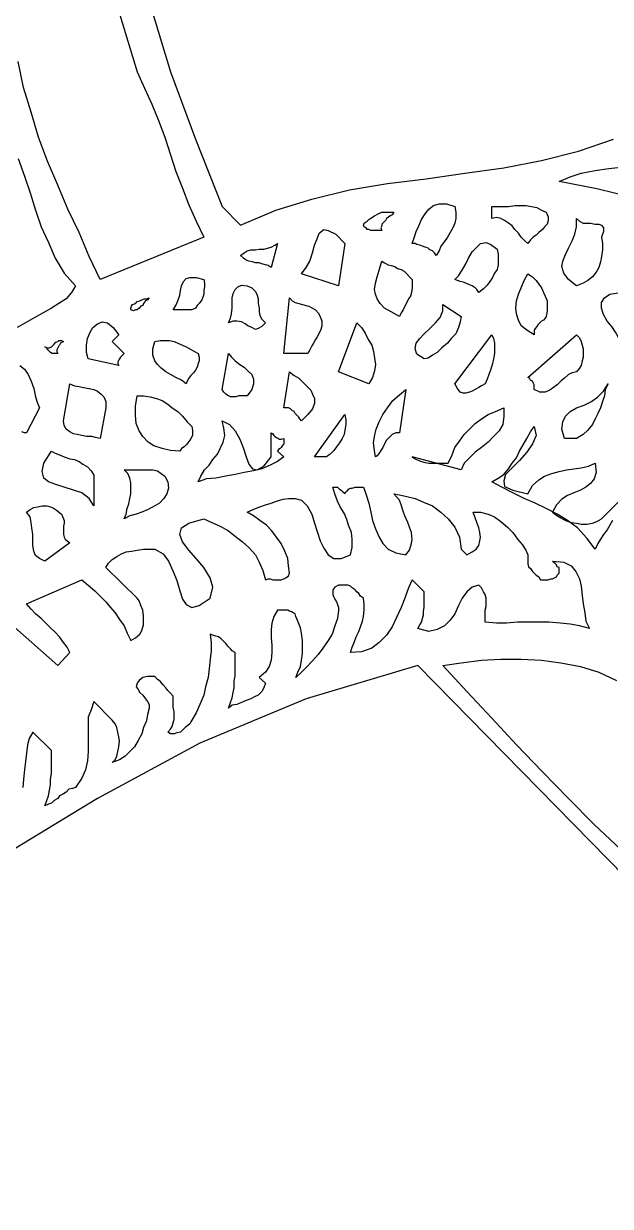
# Model space of a CAD drawing. Extents: x 0.04 to 7.22, y 0.03 to 7.73.
# Drawn here: x 3.261 to 3.897, y 1.764 to 3.045 of the extents above; entities that cross this region are included whole.
import ezdxf

# ---------------------------------------------------------------- set-up
doc = ezdxf.new("R2010")
doc.units = 0
doc.layers.add('1', color=7, linetype='Continuous')

msp = doc.modelspace()

# ---------------------------------------------------------------- linework, layer by layer
for points in [[(3.397, 3.069), (3.42, 2.993), (3.447, 2.92), (3.476, 2.847), (3.496, 2.827), (3.534, 2.843), (3.573, 2.855), (3.614, 2.865), (3.655, 2.872), (3.697, 2.877), (3.739, 2.883), (3.781, 2.889), (3.822, 2.897), (3.862, 2.907), (3.9, 2.92)], [(3.937, 1.742), (3.951, 1.771), (3.963, 1.801), (3.973, 1.831), (3.982, 1.862), (3.989, 1.894), (3.995, 1.927), (4, 1.959), (4.003, 1.992), (4.006, 2.026), (3.688, 2.35), (3.567, 2.314), (3.452, 2.266), (3.341, 2.206), (3.232, 2.14), (3.125, 2.07), (3.019, 2), (2.911, 1.932), (2.801, 1.869), (2.688, 1.816), (2.569, 1.774), (2.5, 1.767), (2.428, 1.762)]]:
    msp.add_lwpolyline(points)
at = {"layer": '1'}
for points in [[(3.355, 3.088), (3.384, 2.993), (3.392, 2.975), (3.4, 2.958), (3.407, 2.94), (3.414, 2.922), (3.42, 2.903), (3.426, 2.885), (3.433, 2.867), (3.44, 2.849), (3.448, 2.831), (3.456, 2.814), (3.344, 2.768), (3.332, 2.793), (3.321, 2.819), (3.309, 2.844), (3.298, 2.87), (3.287, 2.896), (3.277, 2.922), (3.269, 2.949), (3.261, 2.976), (3.255, 3.004)], [(3.255, 2.899), (3.262, 2.88), (3.268, 2.862), (3.274, 2.843), (3.28, 2.825), (3.288, 2.808), (3.295, 2.791), (3.305, 2.775), (3.317, 2.761), (3.313, 2.754), (3.307, 2.747), (3.299, 2.742), (3.291, 2.737), (3.282, 2.732), (3.273, 2.727), (3.263, 2.721), (3.254, 2.716)], [(3.923, 2.856), (3.882, 2.866), (3.841, 2.874), (3.853, 2.879), (3.865, 2.883), (3.88, 2.886), (3.895, 2.888), (3.911, 2.89)], [(3.728, 2.847), (3.729, 2.841), (3.729, 2.834), (3.728, 2.829), (3.726, 2.824), (3.723, 2.819), (3.72, 2.814), (3.717, 2.809), (3.713, 2.804), (3.711, 2.799), (3.708, 2.794), (3.706, 2.797), (3.704, 2.799), (3.701, 2.8), (3.699, 2.802), (3.696, 2.803), (3.693, 2.804), (3.69, 2.805), (3.687, 2.806), (3.685, 2.807), (3.682, 2.807), (3.684, 2.813), (3.686, 2.82), (3.689, 2.826), (3.692, 2.833), (3.696, 2.839), (3.7, 2.844), (3.705, 2.848), (3.711, 2.85), (3.719, 2.85), (3.728, 2.847)], [(3.827, 2.841), (3.829, 2.836), (3.829, 2.832), (3.828, 2.828), (3.825, 2.825), (3.823, 2.822), (3.819, 2.819), (3.816, 2.816), (3.813, 2.814), (3.81, 2.811), (3.807, 2.807), (3.804, 2.81), (3.8, 2.814), (3.797, 2.818), (3.793, 2.822), (3.79, 2.826), (3.786, 2.829), (3.782, 2.832), (3.778, 2.834), (3.773, 2.835), (3.768, 2.834), (3.768, 2.847), (3.774, 2.847), (3.78, 2.847), (3.786, 2.847), (3.793, 2.848), (3.799, 2.848), (3.805, 2.848), (3.811, 2.847), (3.817, 2.846), (3.822, 2.843), (3.827, 2.841)], [(3.662, 2.841), (3.66, 2.838), (3.658, 2.837), (3.656, 2.835), (3.654, 2.834), (3.653, 2.832), (3.651, 2.83), (3.649, 2.828), (3.649, 2.826), (3.648, 2.824), (3.649, 2.821), (3.646, 2.821), (3.643, 2.821), (3.64, 2.821), (3.637, 2.821), (3.635, 2.822), (3.633, 2.822), (3.632, 2.824), (3.63, 2.825), (3.629, 2.827), (3.63, 2.829), (3.633, 2.831), (3.635, 2.833), (3.638, 2.835), (3.641, 2.837), (3.645, 2.839), (3.649, 2.841), (3.653, 2.841), (3.658, 2.841), (3.662, 2.841)], [(3.887, 2.814), (3.888, 2.807), (3.888, 2.8), (3.887, 2.793), (3.886, 2.787), (3.884, 2.781), (3.881, 2.776), (3.877, 2.771), (3.872, 2.767), (3.867, 2.764), (3.86, 2.761), (3.851, 2.768), (3.846, 2.775), (3.844, 2.782), (3.845, 2.788), (3.848, 2.795), (3.851, 2.802), (3.855, 2.81), (3.858, 2.817), (3.86, 2.825), (3.86, 2.834), (3.863, 2.831), (3.867, 2.829), (3.871, 2.829), (3.875, 2.829), (3.88, 2.828), (3.884, 2.828), (3.887, 2.827), (3.889, 2.824), (3.889, 2.82), (3.887, 2.814)], [(3.609, 2.807), (3.602, 2.761), (3.562, 2.774), (3.567, 2.781), (3.571, 2.788), (3.574, 2.797), (3.576, 2.805), (3.579, 2.812), (3.581, 2.818), (3.586, 2.822), (3.591, 2.821), (3.599, 2.817), (3.609, 2.807)], [(3.529, 2.781), (3.526, 2.783), (3.523, 2.784), (3.519, 2.785), (3.516, 2.786), (3.512, 2.786), (3.509, 2.787), (3.505, 2.788), (3.502, 2.789), (3.499, 2.791), (3.496, 2.794), (3.5, 2.797), (3.503, 2.799), (3.507, 2.8), (3.512, 2.8), (3.516, 2.801), (3.521, 2.801), (3.525, 2.802), (3.529, 2.803), (3.533, 2.805), (3.536, 2.807), (3.529, 2.781)], [(3.774, 2.801), (3.775, 2.795), (3.775, 2.79), (3.775, 2.784), (3.774, 2.779), (3.771, 2.775), (3.769, 2.77), (3.766, 2.766), (3.763, 2.762), (3.759, 2.758), (3.754, 2.754), (3.752, 2.757), (3.75, 2.759), (3.747, 2.761), (3.745, 2.762), (3.742, 2.763), (3.74, 2.764), (3.737, 2.765), (3.734, 2.766), (3.731, 2.767), (3.728, 2.768), (3.732, 2.772), (3.736, 2.778), (3.74, 2.785), (3.743, 2.791), (3.747, 2.798), (3.752, 2.803), (3.756, 2.807), (3.762, 2.808), (3.767, 2.806), (3.774, 2.801)], [(3.682, 2.768), (3.682, 2.763), (3.682, 2.759), (3.681, 2.754), (3.68, 2.75), (3.678, 2.747), (3.676, 2.743), (3.674, 2.739), (3.672, 2.735), (3.67, 2.732), (3.668, 2.728), (3.659, 2.733), (3.652, 2.737), (3.647, 2.742), (3.644, 2.747), (3.642, 2.752), (3.641, 2.757), (3.642, 2.764), (3.644, 2.771), (3.646, 2.778), (3.649, 2.788), (3.652, 2.786), (3.656, 2.784), (3.659, 2.783), (3.663, 2.782), (3.666, 2.78), (3.67, 2.779), (3.673, 2.777), (3.676, 2.774), (3.679, 2.771), (3.682, 2.768)], [(3.456, 2.768), (3.457, 2.764), (3.457, 2.76), (3.456, 2.756), (3.456, 2.752), (3.455, 2.749), (3.454, 2.746), (3.451, 2.742), (3.449, 2.74), (3.447, 2.737), (3.443, 2.735), (3.423, 2.735), (3.426, 2.74), (3.428, 2.745), (3.43, 2.751), (3.431, 2.756), (3.432, 2.761), (3.434, 2.766), (3.437, 2.769), (3.441, 2.77), (3.448, 2.77), (3.456, 2.768)], [(3.827, 2.728), (3.826, 2.726), (3.824, 2.724), (3.822, 2.723), (3.82, 2.721), (3.818, 2.719), (3.817, 2.717), (3.815, 2.715), (3.814, 2.713), (3.814, 2.711), (3.814, 2.708), (3.806, 2.713), (3.8, 2.718), (3.797, 2.724), (3.795, 2.731), (3.794, 2.737), (3.795, 2.745), (3.797, 2.752), (3.8, 2.759), (3.803, 2.767), (3.807, 2.774), (3.812, 2.771), (3.816, 2.767), (3.819, 2.763), (3.822, 2.759), (3.824, 2.754), (3.826, 2.75), (3.828, 2.745), (3.828, 2.739), (3.828, 2.734), (3.827, 2.728)], [(3.523, 2.721), (3.519, 2.717), (3.515, 2.715), (3.512, 2.714), (3.508, 2.716), (3.504, 2.718), (3.501, 2.72), (3.497, 2.722), (3.492, 2.723), (3.488, 2.723), (3.483, 2.721), (3.485, 2.726), (3.486, 2.731), (3.487, 2.737), (3.487, 2.742), (3.487, 2.748), (3.488, 2.753), (3.49, 2.757), (3.493, 2.76), (3.497, 2.762), (3.503, 2.761), (3.508, 2.759), (3.512, 2.755), (3.514, 2.751), (3.515, 2.747), (3.515, 2.742), (3.516, 2.737), (3.516, 2.733), (3.517, 2.729), (3.519, 2.725), (3.523, 2.721)], [(3.913, 2.708), (3.907, 2.701), (3.905, 2.706), (3.902, 2.711), (3.898, 2.717), (3.893, 2.723), (3.889, 2.73), (3.887, 2.737), (3.887, 2.743), (3.89, 2.748), (3.896, 2.752), (3.907, 2.754), (3.912, 2.752), (3.916, 2.748), (3.919, 2.743), (3.92, 2.738), (3.921, 2.733), (3.921, 2.727), (3.92, 2.722), (3.918, 2.717), (3.916, 2.712), (3.913, 2.708)], [(3.397, 2.748), (3.395, 2.746), (3.393, 2.745), (3.391, 2.742), (3.39, 2.74), (3.388, 2.739), (3.386, 2.737), (3.384, 2.735), (3.382, 2.735), (3.38, 2.734), (3.377, 2.735), (3.377, 2.737), (3.378, 2.739), (3.379, 2.741), (3.382, 2.742), (3.384, 2.744), (3.387, 2.745), (3.389, 2.746), (3.392, 2.747), (3.394, 2.747), (3.397, 2.748)], [(3.582, 2.728), (3.584, 2.723), (3.584, 2.718), (3.583, 2.714), (3.581, 2.71), (3.579, 2.706), (3.577, 2.703), (3.575, 2.699), (3.573, 2.696), (3.571, 2.692), (3.569, 2.688), (3.543, 2.688), (3.549, 2.748), (3.552, 2.745), (3.555, 2.743), (3.559, 2.742), (3.563, 2.741), (3.567, 2.74), (3.57, 2.739), (3.574, 2.737), (3.577, 2.735), (3.58, 2.732), (3.582, 2.728)], [(3.735, 2.728), (3.734, 2.722), (3.732, 2.716), (3.729, 2.709), (3.724, 2.704), (3.72, 2.699), (3.714, 2.694), (3.709, 2.689), (3.704, 2.686), (3.699, 2.683), (3.695, 2.682), (3.687, 2.687), (3.685, 2.693), (3.686, 2.699), (3.69, 2.704), (3.695, 2.709), (3.701, 2.715), (3.707, 2.721), (3.712, 2.727), (3.715, 2.734), (3.715, 2.741), (3.735, 2.728)], [(3.364, 2.708), (3.357, 2.701), (3.37, 2.688), (3.369, 2.687), (3.367, 2.685), (3.366, 2.684), (3.365, 2.682), (3.364, 2.681), (3.363, 2.679), (3.363, 2.677), (3.364, 2.675), (3.331, 2.682), (3.329, 2.689), (3.329, 2.697), (3.33, 2.704), (3.333, 2.711), (3.336, 2.716), (3.341, 2.72), (3.346, 2.722), (3.352, 2.721), (3.358, 2.716), (3.364, 2.708)], [(3.635, 2.655), (3.602, 2.668), (3.622, 2.721), (3.627, 2.716), (3.631, 2.71), (3.634, 2.703), (3.638, 2.697), (3.64, 2.69), (3.641, 2.683), (3.642, 2.676), (3.641, 2.669), (3.639, 2.662), (3.635, 2.655)], [(3.304, 2.701), (3.303, 2.7), (3.301, 2.699), (3.3, 2.697), (3.299, 2.696), (3.298, 2.694), (3.297, 2.692), (3.297, 2.69), (3.298, 2.688), (3.295, 2.688), (3.293, 2.688), (3.292, 2.688), (3.29, 2.689), (3.288, 2.691), (3.287, 2.692), (3.286, 2.694), (3.284, 2.695), (3.287, 2.694), (3.289, 2.694), (3.291, 2.695), (3.293, 2.697), (3.294, 2.698), (3.296, 2.7), (3.298, 2.701), (3.299, 2.702), (3.302, 2.702), (3.304, 2.701)], [(3.45, 2.688), (3.451, 2.684), (3.451, 2.68), (3.45, 2.677), (3.449, 2.673), (3.447, 2.67), (3.445, 2.667), (3.442, 2.664), (3.44, 2.661), (3.438, 2.658), (3.437, 2.655), (3.432, 2.659), (3.426, 2.662), (3.42, 2.665), (3.415, 2.668), (3.41, 2.672), (3.406, 2.676), (3.403, 2.68), (3.401, 2.686), (3.401, 2.693), (3.403, 2.701), (3.409, 2.702), (3.414, 2.702), (3.419, 2.702), (3.424, 2.701), (3.428, 2.699), (3.433, 2.697), (3.437, 2.695), (3.441, 2.693), (3.446, 2.69), (3.45, 2.688)], [(3.761, 2.655), (3.757, 2.653), (3.754, 2.651), (3.75, 2.649), (3.747, 2.647), (3.744, 2.646), (3.74, 2.645), (3.737, 2.645), (3.734, 2.646), (3.731, 2.65), (3.728, 2.655), (3.768, 2.708), (3.77, 2.704), (3.771, 2.699), (3.771, 2.694), (3.771, 2.688), (3.77, 2.682), (3.769, 2.677), (3.767, 2.671), (3.765, 2.665), (3.763, 2.66), (3.761, 2.655)], [(3.86, 2.668), (3.855, 2.667), (3.851, 2.665), (3.847, 2.661), (3.843, 2.658), (3.839, 2.654), (3.835, 2.651), (3.831, 2.648), (3.826, 2.646), (3.82, 2.646), (3.814, 2.649), (3.814, 2.651), (3.814, 2.653), (3.814, 2.654), (3.813, 2.656), (3.812, 2.658), (3.81, 2.659), (3.809, 2.661), (3.807, 2.662), (3.86, 2.708), (3.863, 2.705), (3.865, 2.701), (3.866, 2.697), (3.867, 2.693), (3.867, 2.688), (3.867, 2.684), (3.866, 2.68), (3.865, 2.675), (3.863, 2.672), (3.86, 2.668)], [(3.503, 2.642), (3.5, 2.642), (3.497, 2.642), (3.494, 2.642), (3.491, 2.641), (3.488, 2.641), (3.485, 2.641), (3.483, 2.642), (3.48, 2.644), (3.478, 2.646), (3.476, 2.649), (3.483, 2.688), (3.486, 2.684), (3.49, 2.68), (3.495, 2.676), (3.5, 2.673), (3.504, 2.669), (3.508, 2.665), (3.51, 2.66), (3.51, 2.655), (3.508, 2.649), (3.503, 2.642)], [(3.257, 2.675), (3.262, 2.671), (3.266, 2.665), (3.269, 2.658), (3.272, 2.65), (3.274, 2.641), (3.276, 2.634), (3.278, 2.629)], [(3.569, 2.622), (3.562, 2.615), (3.56, 2.617), (3.559, 2.619), (3.557, 2.621), (3.555, 2.623), (3.554, 2.625), (3.552, 2.626), (3.55, 2.628), (3.548, 2.629), (3.545, 2.629), (3.543, 2.629), (3.549, 2.668), (3.554, 2.664), (3.559, 2.661), (3.564, 2.656), (3.568, 2.652), (3.572, 2.648), (3.574, 2.644), (3.576, 2.639), (3.576, 2.634), (3.574, 2.628), (3.569, 2.622)], [(3.35, 2.629), (3.344, 2.596), (3.339, 2.597), (3.335, 2.598), (3.329, 2.598), (3.324, 2.599), (3.319, 2.6), (3.315, 2.601), (3.311, 2.603), (3.307, 2.606), (3.305, 2.61), (3.304, 2.615), (3.311, 2.655), (3.316, 2.653), (3.321, 2.652), (3.326, 2.651), (3.332, 2.65), (3.337, 2.649), (3.341, 2.647), (3.345, 2.644), (3.348, 2.641), (3.35, 2.636), (3.35, 2.629)], [(3.86, 2.596), (3.847, 2.596), (3.844, 2.606), (3.845, 2.614), (3.848, 2.62), (3.853, 2.625), (3.86, 2.629), (3.868, 2.632), (3.876, 2.636), (3.883, 2.641), (3.889, 2.647), (3.894, 2.655), (3.891, 2.649), (3.89, 2.642), (3.888, 2.636), (3.886, 2.629), (3.883, 2.623), (3.88, 2.617), (3.877, 2.611), (3.872, 2.605), (3.867, 2.6), (3.86, 2.596)], [(3.443, 2.609), (3.444, 2.605), (3.444, 2.602), (3.444, 2.599), (3.442, 2.596), (3.441, 2.594), (3.439, 2.591), (3.437, 2.589), (3.435, 2.587), (3.432, 2.585), (3.43, 2.582), (3.42, 2.583), (3.411, 2.585), (3.402, 2.588), (3.396, 2.592), (3.39, 2.598), (3.386, 2.604), (3.383, 2.612), (3.382, 2.621), (3.382, 2.631), (3.384, 2.642), (3.391, 2.642), (3.398, 2.641), (3.405, 2.639), (3.411, 2.637), (3.417, 2.633), (3.422, 2.629), (3.428, 2.625), (3.433, 2.62), (3.438, 2.614), (3.443, 2.609)], [(3.668, 2.602), (3.664, 2.602), (3.66, 2.6), (3.657, 2.597), (3.654, 2.594), (3.652, 2.59), (3.65, 2.586), (3.648, 2.583), (3.646, 2.58), (3.644, 2.577), (3.642, 2.576), (3.641, 2.583), (3.64, 2.591), (3.641, 2.598), (3.643, 2.606), (3.646, 2.614), (3.65, 2.622), (3.655, 2.629), (3.661, 2.637), (3.668, 2.643), (3.675, 2.649), (3.668, 2.602)], [(3.278, 2.629), (3.264, 2.602), (3.262, 2.602), (3.259, 2.603)], [(3.735, 2.562), (3.682, 2.576), (3.685, 2.574), (3.689, 2.572), (3.692, 2.571), (3.696, 2.57), (3.7, 2.569), (3.704, 2.569), (3.709, 2.569), (3.713, 2.569), (3.717, 2.569), (3.721, 2.569), (3.725, 2.578), (3.728, 2.586), (3.733, 2.593), (3.738, 2.6), (3.744, 2.606), (3.75, 2.612), (3.757, 2.617), (3.764, 2.622), (3.772, 2.625), (3.781, 2.629), (3.781, 2.62), (3.78, 2.611), (3.776, 2.604), (3.77, 2.598), (3.764, 2.592), (3.757, 2.586), (3.75, 2.581), (3.744, 2.575), (3.738, 2.569), (3.735, 2.562)], [(3.529, 2.576), (3.529, 2.602), (3.531, 2.601), (3.532, 2.599), (3.533, 2.598), (3.535, 2.597), (3.537, 2.596), (3.538, 2.595), (3.54, 2.595), (3.543, 2.596), (3.543, 2.593), (3.543, 2.591), (3.543, 2.59), (3.541, 2.588), (3.54, 2.586), (3.539, 2.585), (3.537, 2.584), (3.536, 2.582), (3.543, 2.576), (3.536, 2.571), (3.528, 2.567), (3.519, 2.563), (3.51, 2.561), (3.5, 2.559), (3.49, 2.557), (3.48, 2.555), (3.469, 2.553), (3.459, 2.552), (3.45, 2.549), (3.453, 2.555), (3.457, 2.562), (3.462, 2.567), (3.466, 2.573), (3.471, 2.579), (3.474, 2.585), (3.477, 2.592), (3.479, 2.599), (3.478, 2.607), (3.476, 2.615), (3.484, 2.611), (3.49, 2.604), (3.495, 2.595), (3.499, 2.585), (3.502, 2.576), (3.505, 2.568), (3.509, 2.563), (3.514, 2.562), (3.521, 2.566), (3.529, 2.576)], [(3.589, 2.576), (3.576, 2.576), (3.609, 2.622), (3.61, 2.616), (3.61, 2.611), (3.609, 2.605), (3.608, 2.6), (3.606, 2.596), (3.603, 2.591), (3.6, 2.587), (3.597, 2.583), (3.593, 2.579), (3.589, 2.576)], [(3.899, 2.507), (3.896, 2.502), (3.893, 2.497), (3.889, 2.492), (3.886, 2.487), (3.883, 2.482), (3.88, 2.476), (3.871, 2.488), (3.861, 2.499), (3.85, 2.507), (3.839, 2.514), (3.827, 2.52), (3.815, 2.526), (3.803, 2.531), (3.791, 2.537), (3.779, 2.543), (3.768, 2.549), (3.775, 2.553), (3.781, 2.557), (3.786, 2.563), (3.79, 2.569), (3.795, 2.575), (3.798, 2.582), (3.802, 2.589), (3.806, 2.596), (3.81, 2.603), (3.814, 2.609), (3.816, 2.599), (3.812, 2.59), (3.806, 2.581), (3.798, 2.572), (3.79, 2.564), (3.783, 2.557), (3.781, 2.55), (3.782, 2.544), (3.791, 2.54), (3.807, 2.536)], [(3.337, 2.556), (3.337, 2.523), (3.332, 2.531), (3.324, 2.537), (3.315, 2.54), (3.305, 2.543), (3.296, 2.546), (3.288, 2.549), (3.283, 2.553), (3.281, 2.56), (3.283, 2.569), (3.291, 2.582), (3.295, 2.58), (3.3, 2.578), (3.305, 2.576), (3.311, 2.574), (3.316, 2.573), (3.321, 2.571), (3.325, 2.568), (3.33, 2.565), (3.334, 2.561), (3.337, 2.556)], [(3.417, 2.549), (3.418, 2.542), (3.416, 2.536), (3.413, 2.531), (3.408, 2.526), (3.403, 2.523), (3.396, 2.519), (3.389, 2.516), (3.383, 2.514), (3.376, 2.512), (3.37, 2.509), (3.372, 2.514), (3.373, 2.52), (3.375, 2.525), (3.376, 2.531), (3.377, 2.536), (3.377, 2.542), (3.377, 2.548), (3.376, 2.553), (3.374, 2.558), (3.37, 2.562), (3.375, 2.562), (3.381, 2.562), (3.386, 2.562), (3.391, 2.562), (3.396, 2.562), (3.401, 2.562), (3.406, 2.561), (3.41, 2.558), (3.414, 2.555), (3.417, 2.549)], [(3.807, 2.536), (3.812, 2.545), (3.819, 2.551), (3.825, 2.555), (3.833, 2.558), (3.841, 2.56), (3.849, 2.562), (3.857, 2.563), (3.865, 2.564), (3.873, 2.566), (3.88, 2.569), (3.881, 2.559), (3.879, 2.552), (3.875, 2.547), (3.87, 2.543), (3.864, 2.54), (3.857, 2.537), (3.85, 2.534), (3.844, 2.53), (3.838, 2.524), (3.834, 2.516), (3.838, 2.513), (3.843, 2.51), (3.848, 2.507), (3.854, 2.505), (3.86, 2.504), (3.865, 2.503), (3.871, 2.503), (3.877, 2.504), (3.882, 2.506), (3.887, 2.509), (3.907, 2.529)], [(3.245, 2.397), (3.298, 2.35), (3.311, 2.364), (3.308, 2.37), (3.304, 2.375), (3.3, 2.381), (3.295, 2.386), (3.29, 2.391), (3.285, 2.396), (3.28, 2.401), (3.274, 2.406), (3.269, 2.411), (3.264, 2.417), (3.324, 2.443), (3.331, 2.437), (3.338, 2.431), (3.344, 2.425), (3.35, 2.419), (3.355, 2.413), (3.36, 2.407), (3.365, 2.4), (3.37, 2.393), (3.373, 2.385), (3.377, 2.377), (3.382, 2.38), (3.387, 2.384), (3.389, 2.388), (3.391, 2.394), (3.391, 2.399), (3.391, 2.404), (3.39, 2.41), (3.388, 2.415), (3.386, 2.42), (3.384, 2.423), (3.35, 2.456), (3.353, 2.461), (3.357, 2.465), (3.362, 2.468), (3.367, 2.471), (3.372, 2.473), (3.378, 2.474), (3.384, 2.475), (3.391, 2.476), (3.397, 2.476), (3.403, 2.476), (3.412, 2.471), (3.418, 2.463), (3.423, 2.452), (3.427, 2.442), (3.43, 2.431), (3.433, 2.422), (3.437, 2.416), (3.443, 2.413), (3.451, 2.415), (3.463, 2.423), (3.466, 2.435), (3.463, 2.445), (3.456, 2.456), (3.448, 2.466), (3.44, 2.475), (3.433, 2.484), (3.43, 2.492), (3.432, 2.499), (3.44, 2.504), (3.456, 2.509), (3.465, 2.505), (3.474, 2.501), (3.483, 2.496), (3.49, 2.49), (3.498, 2.484), (3.505, 2.478), (3.512, 2.47), (3.516, 2.462), (3.52, 2.453), (3.523, 2.443), (3.526, 2.444), (3.528, 2.444), (3.531, 2.443), (3.534, 2.443), (3.538, 2.443), (3.54, 2.443), (3.543, 2.444), (3.545, 2.445), (3.548, 2.447), (3.549, 2.45), (3.548, 2.458), (3.547, 2.466), (3.544, 2.474), (3.54, 2.482), (3.535, 2.489), (3.53, 2.496), (3.524, 2.502), (3.517, 2.507), (3.51, 2.512), (3.503, 2.516), (3.507, 2.518), (3.512, 2.52), (3.517, 2.522), (3.523, 2.524), (3.529, 2.526), (3.535, 2.528), (3.542, 2.53), (3.548, 2.531), (3.555, 2.531), (3.562, 2.529), (3.568, 2.523), (3.573, 2.514), (3.576, 2.504), (3.579, 2.495), (3.582, 2.485), (3.586, 2.477), (3.591, 2.47), (3.597, 2.466), (3.605, 2.466), (3.615, 2.47), (3.617, 2.478), (3.617, 2.487), (3.616, 2.494), (3.613, 2.502), (3.611, 2.508), (3.608, 2.515), (3.604, 2.522), (3.601, 2.528), (3.598, 2.536), (3.596, 2.543), (3.598, 2.543), (3.6, 2.543), (3.601, 2.543), (3.603, 2.541), (3.605, 2.54), (3.606, 2.539), (3.608, 2.537), (3.609, 2.536)], [(3.609, 2.536), (3.61, 2.538), (3.612, 2.54), (3.613, 2.541), (3.615, 2.542), (3.617, 2.542), (3.62, 2.543), (3.623, 2.543), (3.626, 2.543), (3.629, 2.543), (3.632, 2.535), (3.635, 2.526), (3.637, 2.516), (3.639, 2.507), (3.642, 2.498), (3.646, 2.489), (3.65, 2.482), (3.656, 2.476), (3.664, 2.472), (3.675, 2.47), (3.679, 2.475), (3.681, 2.482), (3.682, 2.487), (3.681, 2.494), (3.679, 2.5), (3.677, 2.505), (3.674, 2.512), (3.672, 2.517), (3.67, 2.524), (3.668, 2.529), (3.662, 2.536), (3.668, 2.535), (3.676, 2.533), (3.685, 2.531), (3.694, 2.527), (3.704, 2.523), (3.713, 2.516), (3.721, 2.509), (3.728, 2.5), (3.733, 2.489), (3.735, 2.476), (3.741, 2.47), (3.747, 2.473), (3.751, 2.476), (3.754, 2.48), (3.755, 2.485), (3.756, 2.489), (3.755, 2.494), (3.754, 2.499), (3.752, 2.505), (3.75, 2.51), (3.748, 2.516), (3.756, 2.516), (3.764, 2.514), (3.771, 2.511), (3.778, 2.506), (3.785, 2.5), (3.791, 2.494), (3.796, 2.487), (3.801, 2.481), (3.805, 2.475), (3.807, 2.47), (3.807, 2.466), (3.807, 2.463), (3.807, 2.46), (3.808, 2.457), (3.81, 2.455), (3.812, 2.452), (3.814, 2.45), (3.816, 2.448), (3.819, 2.446), (3.821, 2.443), (3.824, 2.443), (3.826, 2.443), (3.829, 2.443), (3.832, 2.444), (3.834, 2.444), (3.836, 2.445), (3.838, 2.446), (3.839, 2.448), (3.841, 2.45), (3.841, 2.452), (3.841, 2.454), (3.841, 2.456), (3.839, 2.457), (3.838, 2.459), (3.837, 2.46), (3.835, 2.462), (3.834, 2.463), (3.846, 2.462), (3.854, 2.458), (3.859, 2.452), (3.863, 2.444), (3.865, 2.436), (3.866, 2.426), (3.867, 2.417), (3.869, 2.407), (3.87, 2.398), (3.874, 2.39), (3.863, 2.393), (3.853, 2.395), (3.842, 2.396), (3.83, 2.397), (3.819, 2.397), (3.807, 2.397), (3.796, 2.397), (3.784, 2.396), (3.773, 2.396), (3.761, 2.397), (3.761, 2.401), (3.761, 2.405), (3.761, 2.41), (3.762, 2.414), (3.762, 2.418), (3.762, 2.423), (3.761, 2.427), (3.759, 2.43), (3.757, 2.434), (3.754, 2.437), (3.747, 2.435), (3.741, 2.43), (3.736, 2.423), (3.732, 2.415), (3.728, 2.406), (3.723, 2.399), (3.717, 2.393), (3.709, 2.389), (3.7, 2.387), (3.688, 2.39), (3.69, 2.394), (3.692, 2.397), (3.693, 2.401), (3.694, 2.405), (3.694, 2.409), (3.695, 2.413), (3.695, 2.417), (3.695, 2.421), (3.695, 2.426), (3.695, 2.43), (3.682, 2.443), (3.678, 2.434), (3.674, 2.423), (3.67, 2.413), (3.665, 2.402), (3.66, 2.392), (3.654, 2.383), (3.646, 2.375), (3.638, 2.369), (3.627, 2.365), (3.615, 2.364), (3.617, 2.37), (3.619, 2.375), (3.621, 2.381), (3.624, 2.387), (3.626, 2.392), (3.628, 2.398), (3.629, 2.403), (3.63, 2.41), (3.63, 2.416), (3.629, 2.423), (3.626, 2.425), (3.624, 2.428), (3.622, 2.43), (3.62, 2.432), (3.617, 2.434), (3.615, 2.436), (3.612, 2.437), (3.609, 2.437), (3.606, 2.437), (3.602, 2.437), (3.598, 2.435), (3.596, 2.432), (3.596, 2.43), (3.596, 2.427), (3.597, 2.424), (3.598, 2.422), (3.6, 2.419), (3.601, 2.416), (3.602, 2.413), (3.602, 2.41), (3.601, 2.401), (3.598, 2.393), (3.595, 2.384), (3.591, 2.377), (3.585, 2.369), (3.58, 2.362), (3.574, 2.355), (3.567, 2.348), (3.562, 2.343), (3.556, 2.337), (3.558, 2.343), (3.561, 2.349), (3.562, 2.356), (3.563, 2.363), (3.563, 2.37), (3.563, 2.377), (3.562, 2.385), (3.561, 2.391), (3.558, 2.398), (3.556, 2.403), (3.555, 2.406), (3.553, 2.407), (3.551, 2.408), (3.549, 2.409), (3.547, 2.41), (3.544, 2.41), (3.542, 2.41), (3.539, 2.41), (3.536, 2.41), (3.532, 2.403), (3.53, 2.396), (3.529, 2.389), (3.529, 2.38), (3.53, 2.372), (3.53, 2.364), (3.529, 2.356), (3.527, 2.349), (3.523, 2.343), (3.516, 2.337), (3.523, 2.331), (3.521, 2.326), (3.519, 2.322), (3.515, 2.318), (3.511, 2.316), (3.507, 2.314), (3.502, 2.312), (3.497, 2.31), (3.492, 2.308), (3.487, 2.307), (3.483, 2.304), (3.485, 2.31), (3.487, 2.315), (3.488, 2.321), (3.489, 2.326), (3.489, 2.333), (3.49, 2.339), (3.49, 2.345), (3.49, 2.351), (3.49, 2.358), (3.49, 2.364), (3.487, 2.366), (3.485, 2.368), (3.482, 2.371), (3.48, 2.374), (3.478, 2.376), (3.475, 2.379), (3.472, 2.381), (3.469, 2.382), (3.466, 2.383), (3.463, 2.384), (3.464, 2.375), (3.464, 2.366), (3.463, 2.357), (3.462, 2.347), (3.461, 2.337), (3.458, 2.327), (3.456, 2.318), (3.452, 2.308), (3.448, 2.299), (3.443, 2.291), (3.442, 2.289), (3.441, 2.287), (3.439, 2.285), (3.436, 2.283), (3.434, 2.281), (3.431, 2.278), (3.427, 2.277), (3.424, 2.276), (3.42, 2.276), (3.417, 2.278), (3.42, 2.281), (3.422, 2.284), (3.423, 2.288), (3.424, 2.292), (3.424, 2.296), (3.424, 2.3), (3.423, 2.305), (3.423, 2.309), (3.423, 2.313), (3.423, 2.317), (3.42, 2.32), (3.417, 2.323), (3.415, 2.326), (3.412, 2.329), (3.409, 2.333), (3.406, 2.335), (3.403, 2.338), (3.399, 2.338), (3.395, 2.338), (3.39, 2.337), (3.386, 2.334), (3.384, 2.331), (3.383, 2.327), (3.385, 2.324), (3.387, 2.321), (3.39, 2.318), (3.393, 2.314), (3.395, 2.311), (3.397, 2.308), (3.397, 2.304), (3.395, 2.297), (3.394, 2.29), (3.391, 2.283), (3.389, 2.276), (3.385, 2.269), (3.381, 2.262), (3.376, 2.257), (3.371, 2.252), (3.365, 2.248), (3.357, 2.245), (3.36, 2.248), (3.362, 2.252), (3.363, 2.257), (3.364, 2.262), (3.365, 2.268), (3.364, 2.273), (3.363, 2.278), (3.362, 2.283), (3.36, 2.287), (3.357, 2.291), (3.337, 2.311), (3.334, 2.302), (3.331, 2.294), (3.331, 2.285), (3.331, 2.276), (3.331, 2.266), (3.331, 2.257), (3.33, 2.247), (3.328, 2.237), (3.324, 2.228), (3.317, 2.218), (3.314, 2.217), (3.31, 2.216), (3.307, 2.213), (3.304, 2.211), (3.3, 2.209), (3.298, 2.206), (3.294, 2.204), (3.291, 2.201), (3.288, 2.2), (3.284, 2.198), (3.286, 2.204), (3.288, 2.209), (3.289, 2.215), (3.29, 2.221), (3.29, 2.227), (3.291, 2.233), (3.291, 2.239), (3.291, 2.245), (3.291, 2.252), (3.291, 2.258), (3.271, 2.278), (3.267, 2.271), (3.265, 2.264), (3.264, 2.255), (3.263, 2.246), (3.262, 2.237), (3.261, 2.227), (3.26, 2.218)], [(3.304, 2.509), (3.305, 2.507), (3.305, 2.504), (3.304, 2.501), (3.304, 2.498), (3.304, 2.495), (3.304, 2.492), (3.305, 2.489), (3.306, 2.487), (3.308, 2.485), (3.311, 2.483), (3.284, 2.463), (3.278, 2.466), (3.274, 2.469), (3.272, 2.474), (3.271, 2.48), (3.271, 2.486), (3.271, 2.492), (3.27, 2.499), (3.269, 2.505), (3.268, 2.511), (3.264, 2.516), (3.268, 2.519), (3.272, 2.521), (3.276, 2.522), (3.281, 2.523), (3.286, 2.523), (3.29, 2.522), (3.294, 2.52), (3.298, 2.517), (3.302, 2.514), (3.304, 2.509)], [(3.908, 2.151), (3.879, 2.178), (3.851, 2.206), (3.823, 2.235), (3.795, 2.264), (3.768, 2.293), (3.741, 2.322), (3.715, 2.35), (3.735, 2.353), (3.757, 2.356), (3.778, 2.357), (3.8, 2.357), (3.822, 2.356), (3.843, 2.353), (3.864, 2.349), (3.884, 2.343), (3.903, 2.334)]]:
    msp.add_lwpolyline(points, dxfattribs=at)

doc.saveas('drawing.dxf')
